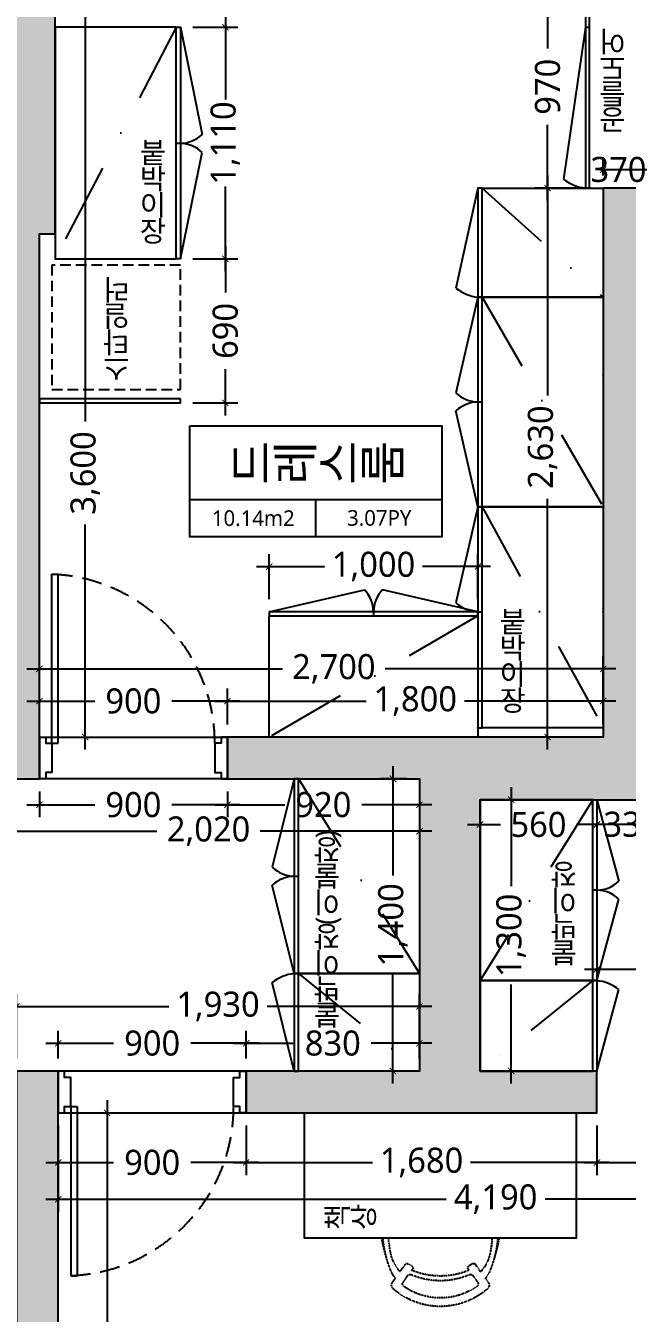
# Model space of a CAD drawing. Header units: millimetres. Extents: x -41292 to 298682, y -22072 to 33155.
# Drawn here: x 288893 to 291774, y 5729 to 11897 of the extents above; entities that cross this region are included whole.
import ezdxf
from ezdxf.enums import TextEntityAlignment as Align

# ---------------------------------------------------------------- set-up
doc = ezdxf.new("R2010")
doc.units = ezdxf.units.MM
for name, pattern in [('( Hidden )', [0.375, 0.25, -0.125]), ('CONT', [2, 1, 1]), ('DASHDOT', [25.4, 12.7, -6.35, 0, -6.35]), ('DASHED2', [0.375, 0.25, -0.125]), ('HID1', [0.375, 0.25, -0.125]), ('HIDDEN', [9.525, 6.35, -3.175])]:
    doc.linetypes.add(name, pattern=pattern)
for name, color, linetype in [('0-ELC TEXT', 7, 'Continuous'), ('03-TEXT', 3, 'Continuous'), ('06-FUR', 6, 'Continuous'), ('P-门', 4, 'Continuous'), ('S-DIM', 7, 'Continuous'), ('벽1', 2, 'Continuous'), ('인테리어_가구_사입', 5, 'HID1'), ('인테리어_가구_제작', 6, 'Continuous'), ('인테리어_기타', 8, 'Continuous'), ('인테리어_키친', 6, 'Continuous'), ('인테리어_해치_벽체', 8, 'Continuous'), ('창호', 4, 'Continuous'), ('평면_가구', 6, 'Continuous')]:
    doc.layers.add(name, color=color, linetype=linetype)
doc.layers.add('HACTH', color=8, linetype='Continuous', lineweight=0)
doc.styles.add('HY 울릉도 L', font='@Microsoft JhengHei UI Light.ttf')
doc.styles.add('넥슨고딕', font='@Microsoft JhengHei Light.ttf')
doc.styles.add('코레일둥고', font='@Microsoft JhengHei Light.ttf')
doc.dimstyles.new('50', dxfattribs={"dimscale": 50, "dimtxt": 2.5, "dimasz": 2.5, "dimexe": 1.25, "dimexo": 2, "dimtad": 0, "dimdec": 0, "dimtxsty": '넥슨고딕', "dimblk": 'DOTSMALL', "dimcen": 2.5, "dimclrd": 1, "dimclre": 1, "dimclrt": 2, "dimadec": 0, "dimazin": 0, "dimtfac": 1, "dimtdec": 0, "dimtix": 1, "dimtmove": 0, "dimatfit": 3, "dimldrblk": 'DOTSMALL', "dimfxl": 1.25, "dimarcsym": 0})
doc.dimstyles.new('60', dxfattribs={"dimscale": 60, "dimtxt": 2, "dimasz": 0.5, "dimexe": 1, "dimexo": 1, "dimgap": 1, "dimtad": 0, "dimdec": 0, "dimrnd": 0.05, "dimdsep": 46, "dimlunit": 6, "dimtxsty": 'HY 울릉도 L', "dimblk": 'ARCHTICK', "dimcen": 2.5, "dimdle": 1, "dimclrd": 1, "dimclre": 1, "dimclrt": 2, "dimadec": 0, "dimazin": 0, "dimtfac": 1, "dimtdec": 0, "dimtix": 1, "dimtmove": 2, "dimatfit": 3, "dimldrblk": 'ARCHTICK', "dimfxl": 1, "dimlwd": -1, "dimlwe": -1, "dimarcsym": 0})

# ---------------------------------------------------------------- blocks, each defined once
blk = doc.blocks.new('asesdxd')
at = {"layer": 'P-门', "linetype": 'HIDDEN', "ltscale": 15}
for centre, start, end in [((84596, 8459.4), 0, 87.87745), ((84686, 6719.4), 272.12255, 0)]:
    blk.add_arc(centre, 810, start, end, dxfattribs=at)
at = {"layer": '창호'}
for p, q in [((84626, 8459.4), (84626, 9269.4)), ((84626, 9269.4), (84656, 9269.4)), ((84656, 8459.4), (84656, 9268.8)), ((84566, 8289.4), (84566, 8489.4)), ((84566, 8489.4), (85466, 8489.4)), ((84566, 8489.4), (84566, 8289.4)), ((84626, 8459.4), (84656, 8459.4)), ((85466, 8489.4), (85466, 8289.4)), ((85466, 8289.4), (84566, 8289.4)), ((85556, 6889.4), (84656, 6889.4)), ((84656, 6889.4), (84656, 6689.4)), ((84656, 6689.4), (84656, 6889.4)), ((85556, 6689.4), (85556, 6889.4)), ((84656, 6689.4), (85556, 6689.4)), ((84716, 6719.4), (84716, 5909.4)), ((84716, 6719.4), (84746, 6719.4)), ((84746, 6719.4), (84746, 5910)), ((84716, 5909.4), (84746, 5909.4))]:
    blk.add_line(p, q, dxfattribs=at)
for points in [[(84566, 8489.4), (84596, 8489.4), (84596, 8459.4), (84626, 8459.4), (84626, 8319.4), (84596, 8319.4), (84596, 8289.4), (84566, 8289.4), (84566, 8489.4)], [(85466, 8489.4), (85436, 8489.4), (85436, 8459.4), (85406, 8459.4), (85406, 8319.4), (85436, 8319.4), (85436, 8289.4), (85466, 8289.4), (85466, 8489.4)], [(84656, 6689.4), (84686, 6689.4), (84686, 6719.4), (84716, 6719.4), (84716, 6859.4), (84686, 6859.4), (84686, 6889.4), (84656, 6889.4), (84656, 6689.4)], [(85556, 6689.4), (85526, 6689.4), (85526, 6719.4), (85496, 6719.4), (85496, 6859.4), (85526, 6859.4), (85526, 6889.4), (85556, 6889.4), (85556, 6689.4)]]:
    blk.add_lwpolyline(points, dxfattribs=at)
blk = doc.blocks.new('_ArchTick')
at = {"color": 0, "linetype": 'ByBlock', "const_width": 0.15}
blk.add_lwpolyline([(-0.5, -0.5), (0.5, 0.5)], dxfattribs=at)
blk = doc.blocks.new('*D517')
at = {"layer": 'Defpoints', "color": 0, "transparency": 16777216}
for p in [(291628.4, 8189.4), (291958.4, 8189.4), (291628.4, 8071.1)]:
    blk.add_point(p, dxfattribs=at)
at = {"layer": 'S-DIM', "color": 1, "transparency": 16777216}
for p, q in [((291628.4, 8129.4), (291628.4, 8011.1)), ((291958.4, 8129.4), (291958.4, 8011.1)), ((291628.4, 8071.1), (291598.4, 8071.1)), ((291958.4, 8071.1), (291628.4, 8071.1)), ((291958.4, 8071.1), (291988.4, 8071.1))]:
    blk.add_line(p, q, dxfattribs=at)
at = {"layer": 'S-DIM', "color": 1, "transparency": 16777216, "xscale": 30, "yscale": 30, "zscale": 30}
blk.add_blockref('_ArchTick', (291628.4, 8071.1), dxfattribs=at)
at = {"layer": 'S-DIM', "color": 1, "transparency": 16777216, "xscale": 30, "yscale": 30, "zscale": 30, "rotation": 180}
blk.add_blockref('_ArchTick', (291958.4, 8071.1), dxfattribs=at)
at = {"layer": 'S-DIM', "color": 2, "transparency": 16777216, "insert": (291793.4, 8071.1), "char_height": 120, "attachment_point": 5, "style": 'HY 울릉도 L'}
blk.add_mtext('330', dxfattribs=at)
blk = doc.blocks.new('*D519')
at = {"layer": 'Defpoints', "color": 0, "transparency": 16777216}
for p in [(291628.4, 7451.5), (293378.4, 7451.5), (291628.4, 7377.5)]:
    blk.add_point(p, dxfattribs=at)
at = {"layer": 'S-DIM', "color": 1, "transparency": 16777216}
for p, q in [((291568.4, 7377.5), (291866.8, 7377.5)), ((291628.4, 7391.5), (291628.4, 7317.5)), ((293438.4, 7377.5), (292333.9, 7377.5)), ((293378.4, 7391.5), (293378.4, 7317.5))]:
    blk.add_line(p, q, dxfattribs=at)
at = {"layer": 'S-DIM', "color": 1, "transparency": 16777216, "xscale": 30, "yscale": 30, "zscale": 30, "rotation": 180}
blk.add_blockref('_ArchTick', (291628.4, 7377.5), dxfattribs=at)
at = {"layer": 'S-DIM', "color": 1, "transparency": 16777216, "xscale": 30, "yscale": 30, "zscale": 30}
blk.add_blockref('_ArchTick', (293378.4, 7377.5), dxfattribs=at)
at = {"layer": 'S-DIM', "color": 2, "transparency": 16777216, "insert": (292100.3, 7377.5), "char_height": 120, "attachment_point": 5, "style": 'HY 울릉도 L'}
blk.add_mtext('1,750', dxfattribs=at)
blk = doc.blocks.new('*D521')
at = {"layer": 'Defpoints', "color": 0, "transparency": 16777216}
for p in [(289048.4, 6689.4), (289948.4, 6689.4), (289948.4, 6451.6)]:
    blk.add_point(p, dxfattribs=at)
at = {"layer": 'S-DIM', "color": 1, "transparency": 16777216}
for p, q in [((289048.4, 6629.4), (289048.4, 6391.6)), ((289948.4, 6629.4), (289948.4, 6391.6)), ((288988.4, 6451.6), (289313.9, 6451.6)), ((290008.4, 6451.6), (289682.9, 6451.6))]:
    blk.add_line(p, q, dxfattribs=at)
at = {"layer": 'S-DIM', "color": 1, "transparency": 16777216, "xscale": 30, "yscale": 30, "zscale": 30, "rotation": 180}
blk.add_blockref('_ArchTick', (289048.4, 6451.6), dxfattribs=at)
at = {"layer": 'S-DIM', "color": 1, "transparency": 16777216, "xscale": 30, "yscale": 30, "zscale": 30}
blk.add_blockref('_ArchTick', (289948.4, 6451.6), dxfattribs=at)
at = {"layer": 'S-DIM', "color": 2, "transparency": 16777216, "insert": (289498.4, 6451.6), "char_height": 120, "attachment_point": 5, "style": 'HY 울릉도 L'}
blk.add_mtext('900', dxfattribs=at)
blk = doc.blocks.new('*D482')
at = {"layer": 'Defpoints', "color": 0, "transparency": 16777216}
for p in [(289948.4, 6689.4), (291628.4, 6689.4), (291628.4, 6451.6)]:
    blk.add_point(p, dxfattribs=at)
at = {"layer": 'S-DIM', "color": 1, "transparency": 16777216}
for p, q in [((289948.4, 6629.4), (289948.4, 6391.6)), ((291628.4, 6629.4), (291628.4, 6391.6)), ((289888.4, 6451.6), (290553.4, 6451.6)), ((291688.4, 6451.6), (291023.4, 6451.6))]:
    blk.add_line(p, q, dxfattribs=at)
at = {"layer": 'S-DIM', "color": 1, "transparency": 16777216, "xscale": 30, "yscale": 30, "zscale": 30, "rotation": 180}
blk.add_blockref('_ArchTick', (289948.4, 6451.6), dxfattribs=at)
at = {"layer": 'S-DIM', "color": 1, "transparency": 16777216, "xscale": 30, "yscale": 30, "zscale": 30}
blk.add_blockref('_ArchTick', (291628.4, 6451.6), dxfattribs=at)
at = {"layer": 'S-DIM', "color": 2, "transparency": 16777216, "insert": (290788.4, 6451.6), "char_height": 120, "attachment_point": 5, "style": 'HY 울릉도 L'}
blk.add_mtext('1,680', dxfattribs=at)
blk = doc.blocks.new('*D522')
at = {"layer": 'Defpoints', "color": 0, "transparency": 16777216}
for p in [(293238.4, 7094.5), (291628.4, 6689.4), (293238.4, 6451.6)]:
    blk.add_point(p, dxfattribs=at)
at = {"layer": 'S-DIM', "color": 1, "transparency": 16777216}
for p, q in [((293238.4, 7034.5), (293238.4, 6391.6)), ((291628.4, 6629.4), (291628.4, 6391.6)), ((291568.4, 6451.6), (291955.8, 6451.6)), ((293298.4, 6451.6), (292398.8, 6451.6))]:
    blk.add_line(p, q, dxfattribs=at)
at = {"layer": 'S-DIM', "color": 1, "transparency": 16777216, "xscale": 30, "yscale": 30, "zscale": 30, "rotation": 180}
blk.add_blockref('_ArchTick', (291628.4, 6451.6), dxfattribs=at)
at = {"layer": 'S-DIM', "color": 1, "transparency": 16777216, "xscale": 30, "yscale": 30, "zscale": 30}
blk.add_blockref('_ArchTick', (293238.4, 6451.6), dxfattribs=at)
at = {"layer": 'S-DIM', "color": 2, "transparency": 16777216, "insert": (292177.3, 6451.6), "char_height": 120, "attachment_point": 5, "style": 'HY 울릉도 L'}
blk.add_mtext('1,610', dxfattribs=at)
blk = doc.blocks.new('*D523')
at = {"layer": 'Defpoints', "color": 0, "transparency": 16777216}
for p in [(289048.4, 6451.6), (293238.4, 6451.6), (293238.4, 6275.9)]:
    blk.add_point(p, dxfattribs=at)
at = {"layer": 'S-DIM', "color": 1, "transparency": 16777216}
for p, q in [((289048.4, 6391.6), (289048.4, 6215.9)), ((293238.4, 6391.6), (293238.4, 6215.9)), ((288988.4, 6275.9), (290905.6, 6275.9)), ((293298.4, 6275.9), (291381.2, 6275.9))]:
    blk.add_line(p, q, dxfattribs=at)
at = {"layer": 'S-DIM', "color": 1, "transparency": 16777216, "xscale": 30, "yscale": 30, "zscale": 30, "rotation": 180}
blk.add_blockref('_ArchTick', (289048.4, 6275.9), dxfattribs=at)
at = {"layer": 'S-DIM', "color": 1, "transparency": 16777216, "xscale": 30, "yscale": 30, "zscale": 30}
blk.add_blockref('_ArchTick', (293238.4, 6275.9), dxfattribs=at)
at = {"layer": 'S-DIM', "color": 2, "transparency": 16777216, "insert": (291143.4, 6275.9), "char_height": 120, "attachment_point": 5, "style": 'HY 울릉도 L'}
blk.add_mtext('4,190', dxfattribs=at)
blk = doc.blocks.new('ahewusgdfe')
at = {"layer": '인테리어_해치_벽체'}
h = blk.add_hatch(color=256, dxfattribs=at)
h.dxf.hatch_style = 1
h.paths.add_polyline_path([(308658.4, 13709.4), (308658.4, 13509.4), (308758.4, 13509.4), (308758.4, 8289.4), (308958.4, 8289.4), (308958.4, 10899.4), (309033.4, 10899.4), (309033.4, 12289.4), (308958.4, 12289.4), (308958.4, 13709.4)])
h.paths.add_polyline_path([(306848.4, 12189.4), (307858.4, 12189.4), (307858.4, 11979.4), (306848.4, 11979.4)])
h.paths.add_polyline_path([(311628.4, 6889.4), (311068.4, 6889.4), (311068.4, 8189.4), (311958.4, 8189.4), (311958.4, 8289.4), (311858.4, 8289.4), (311858.4, 10769.4), (313378.4, 10769.4), (313378.4, 8289.4), (312758.4, 8289.4), (312758.4, 8189.4), (313378.4, 8189.4), (313378.4, 6789.4), (313238.4, 6789.4), (313238.4, 3139.4), (312358.4, 3139.4), (312358.4, 2939.4), (313238.4, 2939.4), (313238.4, 1839.4), (312358.4, 1839.4), (312358.4, 1639.4), (313538.4, 1639.4), (313538.4, 11019.4), (312438.4, 11019.4), (312438.4, 12289.4), (311573.4, 12289.4), (311573.4, 12089.4), (312238.4, 12089.4), (312238.4, 11334.4), (312028.4, 11334.4), (312028.4, 11119.4), (311658.4, 11119.4), (311658.4, 8489.4), (309858.4, 8489.4), (309858.4, 8289.4), (310778.4, 8289.4), (310778.4, 6889.4), (309948.4, 6889.4), (309948.4, 6689.4), (311628.4, 6689.4)])
h.paths.add_polyline_path([(308848.4, 2939.4), (309358.4, 2939.4), (309358.4, 3139.4), (309048.4, 3139.4), (309048.4, 6889.4), (308848.4, 6889.4)])
h.paths.add_polyline_path([(308848.4, 1839.4), (308958.4, 1839.4), (308958.4, 1349.4), (308848.4, 1349.4)])
h.paths.add_polyline_path([(303848.4, 6809.4), (304048.4, 6809.4), (304048.4, 1349.4), (303848.4, 1349.4)])
h.paths.add_polyline_path([(302948.4, 6809.4), (302948.4, 6609.4), (300258.4, 6609.4), (300258.4, 1719.4), (300958.4, 1719.4), (300958.4, 1519.4), (300058.4, 1519.4), (300058.4, 6809.4)])
h.paths.add_polyline_path([(304008.4, 11839.4), (305108.4, 11839.4), (305108.4, 11079.4), (304008.4, 11079.4)], flags=16)
h.paths.add_polyline_path([(303258.4, 13209.4), (303888.4, 13209.4), (303888.4, 13709.4), (305198.4, 13709.4), (305198.4, 13509.4), (304008.4, 13509.4), (304008.4, 12049.4), (305158.4, 12049.4), (305158.4, 12189.4), (305848.4, 12189.4), (305848.4, 11979.4), (305308.4, 11979.4), (305308.4, 8339.4), (304358.4, 8339.4), (304358.4, 8539.4), (305108.4, 8539.4), (305108.4, 10879.4), (303558.4, 10879.4), (303558.4, 8339.4), (303358.4, 8339.4), (303358.4, 11019.4), (303908.4, 11019.4), (303908.4, 11839.4), (303358.4, 11839.4), (303358.4, 12049.4), (303688.4, 12049.4), (303688.4, 12269.4), (303908.4, 12269.4), (303908.4, 13009.4), (303258.4, 13009.4)])
h.paths.add_polyline_path([(300058.4, 13209.4), (300258.4, 13209.4), (300258.4, 8539.4), (302458.4, 8539.4), (302458.4, 8339.4), (300258.4, 8339.4), (300258.4, 7949.4), (300058.4, 7949.4)])
at = {"layer": '벽1'}
for points in [[(308658.4, 13709.4), (308658.4, 13509.4), (308758.4, 13509.4), (308758.4, 8289.4), (308958.4, 8289.4), (308958.4, 10899.4), (309033.4, 10899.4), (309033.4, 12289.4), (308958.4, 12289.4), (308958.4, 13709.4), (308658.4, 13709.4)], [(311628.4, 6889.4), (311068.4, 6889.4), (311068.4, 8189.4), (311958.4, 8189.4), (311958.4, 8289.4), (311858.4, 8289.4), (311858.4, 10769.4), (313378.4, 10769.4), (313378.4, 8289.4), (312758.4, 8289.4), (312758.4, 8189.4), (313378.4, 8189.4), (313378.4, 6789.4), (313238.4, 6789.4), (313238.4, 6789.4), (313238.4, 6789.4), (313238.4, 3139.4)], [(313538.4, 1639.4), (313538.4, 11019.4), (312438.4, 11019.4), (312438.4, 12289.4), (311573.4, 12289.4), (311573.4, 12089.4), (312238.4, 12089.4), (312238.4, 11334.4), (312028.4, 11334.4), (312028.4, 11119.4), (311658.4, 11119.4), (311658.4, 8489.4), (309858.4, 8489.4), (309858.4, 8289.4), (310778.4, 8289.4), (310778.4, 6889.4), (309948.4, 6889.4), (309948.4, 6689.4), (311628.4, 6689.4), (311628.4, 6889.4)]]:
    blk.add_lwpolyline(points, dxfattribs=at)
blk.add_lwpolyline([(308848.4, 2939.4), (309358.4, 2939.4), (309358.4, 3139.4), (309048.4, 3139.4), (309048.4, 6889.4), (308848.4, 6889.4)], close=True, dxfattribs=at)
blk = doc.blocks.new('*D537')
at = {"layer": 'Defpoints', "color": 0, "transparency": 16777216}
for p in [(291262.5, 8189.4), (291217.4, 6889.4), (291262.5, 6889.4)]:
    blk.add_point(p, dxfattribs=at)
at = {"layer": 'S-DIM', "color": 1, "transparency": 16777216}
for p, q in [((291217.4, 8249.4), (291217.4, 7774.4)), ((291202.5, 8189.4), (291157.4, 8189.4)), ((291217.4, 6829.4), (291217.4, 7304.4)), ((291202.5, 6889.4), (291157.4, 6889.4))]:
    blk.add_line(p, q, dxfattribs=at)
at = {"layer": 'S-DIM', "color": 1, "transparency": 16777216, "xscale": 30, "yscale": 30, "zscale": 30}
for p, rotation in [((291217.4, 8189.4), 90), ((291217.4, 6889.4), 270)]:
    blk.add_blockref('_ArchTick', p, dxfattribs=dict(at, rotation=rotation))
at = {"layer": 'S-DIM', "color": 2, "transparency": 16777216, "insert": (291217.4, 7539.4), "char_height": 120, "attachment_point": 5, "rotation": 90, "style": 'HY 울릉도 L'}
blk.add_mtext('1,300', dxfattribs=at)
blk = doc.blocks.new('_DotSmall')
at = {"color": 0, "linetype": 'ByBlock', "const_width": 0.5}
blk.add_lwpolyline([(-0.0625, 0, 1), (0.0625, 0, 1)], format="xyb", close=True, dxfattribs=at)
blk = doc.blocks.new('*D578')
at = {"layer": 'Defpoints', "color": 0, "transparency": 16777216}
for p in [(289033.4, 12089.4), (289033.4, 8489.4), (289178, 8489.4), (275457.6, -11030.8), (275633.2, -11030.8), (275457.6, -11465.3)]:
    blk.add_point(p, dxfattribs=at)
at = {"layer": 'S-DIM', "color": 1, "transparency": 16777216}
for p, q in [((289178, 12149.4), (289178, 10001.5)), ((289093.4, 12089.4), (289238, 12089.4)), ((289178, 8429.4), (289178, 9507.2)), ((289093.4, 8489.4), (289238, 8489.4))]:
    blk.add_line(p, q, dxfattribs=at)
at = {"layer": 'S-DIM', "color": 1, "lineweight": -2, "transparency": 16777216}
for p, q in [((275557.6, -11030.8), (275695.7, -11030.8)), ((275633.2, -11030.8), (275633.2, -11085.8)), ((275557.6, -11465.3), (275695.7, -11465.3)), ((275633.2, -11465.3), (275633.2, -11410.2))]:
    blk.add_line(p, q, dxfattribs=at)
at = {"layer": 'S-DIM', "color": 1, "transparency": 16777216, "xscale": 30, "yscale": 30, "zscale": 30}
for p, rotation in [((289178, 12089.4), 90), ((289178, 8489.4), 270)]:
    blk.add_blockref('_ArchTick', p, dxfattribs=dict(at, rotation=rotation))
at = {"layer": 'S-DIM', "color": 1, "lineweight": -2, "transparency": 16777216, "xscale": 125, "yscale": 125, "zscale": 125}
for p, rotation in [((275633.2, -11030.8), 90), ((275633.2, -11465.3), 270)]:
    blk.add_blockref('_DotSmall', p, dxfattribs=dict(at, rotation=rotation))
at = {"layer": 'S-DIM', "color": 2, "transparency": 16777216, "attachment_point": 5, "rotation": 90}
for s, insert, char_height, style in [('3,600', (289178, 9754.4), 120, 'HY 울릉도 L'), ('435', (275633.2, -11248), 125, '넥슨고딕')]:
    blk.add_mtext(s, dxfattribs=dict(at, insert=insert, char_height=char_height, style=style))
blk = doc.blocks.new('책상의자')
at = {"layer": '인테리어_가구_사입', "color": 8, "linetype": '( Hidden )', "ltscale": 5}
for p, q in [((113786.8, 53823.7), (113807.4, 53809.3)), ((113838.2, 53786.6), (113874.9, 53760.9)), ((113788.9, 53772.6), (113820.9, 53749.4)), ((113846.1, 53731.5), (113852.8, 53726.8)), ((113877.5, 53748.9), (113865.7, 53729.5)), ((113788.4, 53415.1), (113820.7, 53437.8)), ((113839.2, 53400.4), (113874.3, 53426.6)), ((113845.5, 53456.1), (113852.2, 53460.8)), ((113876.9, 53438.7), (113865.1, 53458.1)), ((113786.3, 53363.9), (113807.5, 53378.7))]:
    blk.add_line(p, q, dxfattribs=at)
for centre, radius, start, end in [((114046, 53333.6), 537.1, 94.95112, 113.25942), ((114223.6, 52767.3), 1130.5, 101.42645, 106.46528), ((114031, 53338.1), 504.3, 93.55608, 100.31972), ((114017.1, 53593.5), 344.7, 138.99792, 220.93662), ((113774.1, 53804.9), 22.6, 55.92547, 139.26324), ((113889.8, 53714), 126, 116.2601, 130.74226), ((113965.2, 53647.6), 188.2, 97.4888, 132.39103), ((114017.1, 53593.5), 304.1, 145.15722, 214.75902), ((113780.5, 53760.4), 14.6, 55.47965, 152.36085), ((114150.9, 53593.5), 355.5, 156.66015, 203.3178), ((114173.5, 53593.5), 355.5, 157.15345, 202.73708), ((113813.6, 53739.7), 12, 333.66039, 52.92106), ((113858, 53734.2), 9.04, 235.01257, 328.70596), ((113869.7, 53753.5), 9.04, 328.70546, 55.01342), ((113780, 53427.3), 14.6, 207.66573, 304.54663), ((113813.5, 53447.4), 12, 307.10505, 26.36583), ((113857.4, 53453.4), 9.04, 31.32015, 125.01273), ((113869.2, 53434), 9.04, 305.01273, 31.32056), ((113773.6, 53382.6), 22.6, 220.76316, 304.10051), ((113890, 53474), 126, 229.13147, 243.76606), ((114045.9, 53854), 537.1, 246.76669, 265.06158), ((113965.2, 53540.1), 188.2, 227.93247, 262.53731), ((114030.8, 53849.6), 504.3, 259.70639, 266.45719), ((114223.3, 54420.5), 1130.5, 253.56083, 258.59303)]:
    blk.add_arc(centre, radius, start, end, dxfattribs=at)
blk = doc.blocks.new('*D579')
at = {"layer": 'Defpoints', "color": 0, "transparency": 16777216}
for p in [(289633.4, 11889.4), (289848.8, 11889.4), (289633.4, 10779.9)]:
    blk.add_point(p, dxfattribs=at)
at = {"layer": 'S-DIM', "color": 1, "transparency": 16777216}
for p, q in [((289848.8, 11949.4), (289848.8, 11542.6)), ((289693.4, 11889.4), (289908.8, 11889.4)), ((289848.8, 10719.9), (289848.8, 11126.7)), ((289693.4, 10779.9), (289908.8, 10779.9))]:
    blk.add_line(p, q, dxfattribs=at)
at = {"layer": 'S-DIM', "color": 1, "transparency": 16777216, "xscale": 30, "yscale": 30, "zscale": 30}
for p, rotation in [((289848.8, 11889.4), 90), ((289848.8, 10779.9), 270)]:
    blk.add_blockref('_ArchTick', p, dxfattribs=dict(at, rotation=rotation))
at = {"layer": 'S-DIM', "color": 2, "transparency": 16777216, "insert": (289848.8, 11334.6), "char_height": 120, "attachment_point": 5, "rotation": 90, "style": 'HY 울릉도 L'}
blk.add_mtext('1,110', dxfattribs=at)
blk = doc.blocks.new('*D582')
at = {"layer": 'Defpoints', "color": 0, "transparency": 16777216}
for p in [(291058.4, 9306.1), (290058.4, 9089.4), (291058.4, 9089.4)]:
    blk.add_point(p, dxfattribs=at)
at = {"layer": 'S-DIM', "color": 1, "transparency": 16777216}
for p, q in [((290058.4, 9149.4), (290058.4, 9366.1)), ((291058.4, 9149.4), (291058.4, 9366.1)), ((289998.4, 9306.1), (290323.4, 9306.1)), ((291118.4, 9306.1), (290793.4, 9306.1))]:
    blk.add_line(p, q, dxfattribs=at)
at = {"layer": 'S-DIM', "color": 1, "transparency": 16777216, "xscale": 30, "yscale": 30, "zscale": 30, "rotation": 180}
blk.add_blockref('_ArchTick', (290058.4, 9306.1), dxfattribs=at)
at = {"layer": 'S-DIM', "color": 1, "transparency": 16777216, "xscale": 30, "yscale": 30, "zscale": 30}
blk.add_blockref('_ArchTick', (291058.4, 9306.1), dxfattribs=at)
at = {"layer": 'S-DIM', "color": 2, "transparency": 16777216, "insert": (290558.4, 9306.1), "char_height": 120, "attachment_point": 5, "style": 'HY 울릉도 L'}
blk.add_mtext('1,000', dxfattribs=at)
blk = doc.blocks.new('*D583')
at = {"layer": 'Defpoints', "color": 0, "transparency": 16777216}
for p in [(289858.4, 8661.9), (288958.4, 8489.4), (289858.4, 8489.4)]:
    blk.add_point(p, dxfattribs=at)
at = {"layer": 'S-DIM', "color": 1, "transparency": 16777216}
for p, q in [((288958.4, 8549.4), (288958.4, 8721.9)), ((289858.4, 8549.4), (289858.4, 8721.9)), ((288898.4, 8661.9), (289223.9, 8661.9)), ((289918.4, 8661.9), (289592.9, 8661.9))]:
    blk.add_line(p, q, dxfattribs=at)
at = {"layer": 'S-DIM', "color": 1, "transparency": 16777216, "xscale": 30, "yscale": 30, "zscale": 30, "rotation": 180}
blk.add_blockref('_ArchTick', (288958.4, 8661.9), dxfattribs=at)
at = {"layer": 'S-DIM', "color": 1, "transparency": 16777216, "xscale": 30, "yscale": 30, "zscale": 30}
blk.add_blockref('_ArchTick', (289858.4, 8661.9), dxfattribs=at)
at = {"layer": 'S-DIM', "color": 2, "transparency": 16777216, "insert": (289408.4, 8661.9), "char_height": 120, "attachment_point": 5, "style": 'HY 울릉도 L'}
blk.add_mtext('900', dxfattribs=at)
blk = doc.blocks.new('*D584')
at = {"layer": 'Defpoints', "color": 0, "transparency": 16777216}
for p in [(291658.4, 8661.9), (289858.4, 8489.4), (291658.4, 8489.4)]:
    blk.add_point(p, dxfattribs=at)
at = {"layer": 'S-DIM', "color": 1, "transparency": 16777216}
for p, q in [((289858.4, 8549.4), (289858.4, 8721.9)), ((291658.4, 8549.4), (291658.4, 8721.9)), ((289798.4, 8661.9), (290523.4, 8661.9)), ((291718.4, 8661.9), (290993.4, 8661.9))]:
    blk.add_line(p, q, dxfattribs=at)
at = {"layer": 'S-DIM', "color": 1, "transparency": 16777216, "xscale": 30, "yscale": 30, "zscale": 30, "rotation": 180}
blk.add_blockref('_ArchTick', (289858.4, 8661.9), dxfattribs=at)
at = {"layer": 'S-DIM', "color": 1, "transparency": 16777216, "xscale": 30, "yscale": 30, "zscale": 30}
blk.add_blockref('_ArchTick', (291658.4, 8661.9), dxfattribs=at)
at = {"layer": 'S-DIM', "color": 2, "transparency": 16777216, "insert": (290758.4, 8661.9), "char_height": 120, "attachment_point": 5, "style": 'HY 울릉도 L'}
blk.add_mtext('1,800', dxfattribs=at)
blk = doc.blocks.new('*D585')
at = {"layer": 'Defpoints', "color": 0, "transparency": 16777216}
for p in [(288958.4, 8815.9), (288958.4, 8489.4), (291658.4, 8489.4)]:
    blk.add_point(p, dxfattribs=at)
at = {"layer": 'S-DIM', "color": 1, "transparency": 16777216}
for p, q in [((288958.4, 8549.4), (288958.4, 8875.9)), ((291658.4, 8549.4), (291658.4, 8875.9)), ((288898.4, 8815.9), (290121.8, 8815.9)), ((291718.4, 8815.9), (290614.8, 8815.9))]:
    blk.add_line(p, q, dxfattribs=at)
at = {"layer": 'S-DIM', "color": 1, "transparency": 16777216, "xscale": 30, "yscale": 30, "zscale": 30, "rotation": 180}
blk.add_blockref('_ArchTick', (288958.4, 8815.9), dxfattribs=at)
at = {"layer": 'S-DIM', "color": 1, "transparency": 16777216, "xscale": 30, "yscale": 30, "zscale": 30}
blk.add_blockref('_ArchTick', (291658.4, 8815.9), dxfattribs=at)
at = {"layer": 'S-DIM', "color": 2, "transparency": 16777216, "insert": (290368.3, 8815.9), "char_height": 120, "attachment_point": 5, "style": 'HY 울릉도 L'}
blk.add_mtext('2,700', dxfattribs=at)
blk = doc.blocks.new('*D600')
at = {"layer": 'Defpoints', "color": 0, "transparency": 16777216}
for p in [(292028.4, 11207.5), (291658.4, 11119.4), (291658.4, 11119.4), (292028.4, 11119.4), (291392.2, 8489.4), (291658.4, 8489.4)]:
    blk.add_point(p, dxfattribs=at)
at = {"layer": 'S-DIM', "color": 1, "transparency": 16777216}
for p, q in [((291658.4, 11179.4), (291658.4, 11267.5)), ((292028.4, 11179.4), (292028.4, 11267.5)), ((291392.2, 11179.4), (291392.2, 10126.1)), ((291658.4, 11207.5), (291628.4, 11207.5)), ((291658.4, 11207.5), (292028.4, 11207.5)), ((292028.4, 11207.5), (292058.4, 11207.5)), ((291598.4, 11119.4), (291332.2, 11119.4)), ((291392.2, 8429.4), (291392.2, 9630.2)), ((291598.4, 8489.4), (291332.2, 8489.4))]:
    blk.add_line(p, q, dxfattribs=at)
at = {"layer": 'S-DIM', "color": 1, "transparency": 16777216, "xscale": 30, "yscale": 30, "zscale": 30}
blk.add_blockref('_ArchTick', (291658.4, 11207.5), dxfattribs=at)
for p, rotation in [((292028.4, 11207.5), 180), ((291392.2, 11119.4), 90), ((291392.2, 8489.4), 270)]:
    blk.add_blockref('_ArchTick', p, dxfattribs=dict(at, rotation=rotation))
at = {"layer": 'S-DIM', "color": 2, "transparency": 16777216, "insert": (291731.5, 11207.5), "char_height": 120, "attachment_point": 5, "style": 'HY 울릉도 L'}
blk.add_mtext('370', dxfattribs=at)
at = {"layer": 'S-DIM', "color": 2, "transparency": 16777216, "insert": (291368.4, 9878.1), "char_height": 120, "attachment_point": 5, "rotation": 90, "style": 'HY 울릉도 L'}
blk.add_mtext('2,630', dxfattribs=at)
blk = doc.blocks.new('*D610')
at = {"layer": 'Defpoints', "color": 0, "transparency": 16777216}
for p in [(290778.4, 7022.9), (289948.4, 6889.4), (290778.4, 6889.4)]:
    blk.add_point(p, dxfattribs=at)
at = {"layer": 'S-DIM', "color": 1, "transparency": 16777216}
for p, q in [((289948.4, 6949.4), (289948.4, 7082.9)), ((290778.4, 6949.4), (290778.4, 7082.9)), ((289888.4, 7022.9), (290179, 7022.9)), ((290838.4, 7022.9), (290547.8, 7022.9))]:
    blk.add_line(p, q, dxfattribs=at)
at = {"layer": 'S-DIM', "color": 1, "transparency": 16777216, "xscale": 30, "yscale": 30, "zscale": 30, "rotation": 180}
blk.add_blockref('_ArchTick', (289948.4, 7022.9), dxfattribs=at)
at = {"layer": 'S-DIM', "color": 1, "transparency": 16777216, "xscale": 30, "yscale": 30, "zscale": 30}
blk.add_blockref('_ArchTick', (290778.4, 7022.9), dxfattribs=at)
at = {"layer": 'S-DIM', "color": 2, "transparency": 16777216, "insert": (290363.4, 7022.9), "char_height": 120, "attachment_point": 5, "style": 'HY 울릉도 L'}
blk.add_mtext('830', dxfattribs=at)
blk = doc.blocks.new('*D611')
at = {"layer": 'Defpoints', "color": 0, "transparency": 16777216}
for p in [(290778.4, 8289.4), (290651.5, 6889.4), (290778.4, 6889.4)]:
    blk.add_point(p, dxfattribs=at)
at = {"layer": 'S-DIM', "color": 1, "transparency": 16777216}
for p, q in [((290651.5, 8349.4), (290651.5, 7825.8)), ((290718.4, 8289.4), (290591.5, 8289.4)), ((290651.5, 6829.4), (290651.5, 7353)), ((290718.4, 6889.4), (290591.5, 6889.4))]:
    blk.add_line(p, q, dxfattribs=at)
at = {"layer": 'S-DIM', "color": 1, "transparency": 16777216, "xscale": 30, "yscale": 30, "zscale": 30}
for p, rotation in [((290651.5, 8289.4), 90), ((290651.5, 6889.4), 270)]:
    blk.add_blockref('_ArchTick', p, dxfattribs=dict(at, rotation=rotation))
at = {"layer": 'S-DIM', "color": 2, "transparency": 16777216, "insert": (290651.5, 7589.4), "char_height": 120, "attachment_point": 5, "rotation": 90, "style": 'HY 울릉도 L'}
blk.add_mtext('1,400', dxfattribs=at)
blk = doc.blocks.new('*D612')
at = {"layer": 'Defpoints', "color": 0, "transparency": 16777216}
for p in [(289858.4, 8289.4), (290778.4, 8289.4), (289858.4, 8165.1)]:
    blk.add_point(p, dxfattribs=at)
at = {"layer": 'S-DIM', "color": 1, "transparency": 16777216}
for p, q in [((289858.4, 8229.4), (289858.4, 8105.1)), ((290778.4, 8229.4), (290778.4, 8105.1)), ((289798.4, 8165.1), (290133.9, 8165.1)), ((290838.4, 8165.1), (290502.9, 8165.1))]:
    blk.add_line(p, q, dxfattribs=at)
at = {"layer": 'S-DIM', "color": 1, "transparency": 16777216, "xscale": 30, "yscale": 30, "zscale": 30, "rotation": 180}
blk.add_blockref('_ArchTick', (289858.4, 8165.1), dxfattribs=at)
at = {"layer": 'S-DIM', "color": 1, "transparency": 16777216, "xscale": 30, "yscale": 30, "zscale": 30}
blk.add_blockref('_ArchTick', (290778.4, 8165.1), dxfattribs=at)
at = {"layer": 'S-DIM', "color": 2, "transparency": 16777216, "insert": (290318.4, 8165.1), "char_height": 120, "attachment_point": 5, "style": 'HY 울릉도 L'}
blk.add_mtext('920', dxfattribs=at)
blk = doc.blocks.new('*D613')
at = {"layer": 'Defpoints', "color": 0, "transparency": 16777216}
for p in [(288958.4, 8289.4), (289858.4, 8289.4), (288958.4, 8165.1)]:
    blk.add_point(p, dxfattribs=at)
at = {"layer": 'S-DIM', "color": 1, "transparency": 16777216}
for p, q in [((288958.4, 8229.4), (288958.4, 8105.1)), ((289858.4, 8229.4), (289858.4, 8105.1)), ((288898.4, 8165.1), (289223.9, 8165.1)), ((289918.4, 8165.1), (289592.9, 8165.1))]:
    blk.add_line(p, q, dxfattribs=at)
at = {"layer": 'S-DIM', "color": 1, "transparency": 16777216, "xscale": 30, "yscale": 30, "zscale": 30, "rotation": 180}
blk.add_blockref('_ArchTick', (288958.4, 8165.1), dxfattribs=at)
at = {"layer": 'S-DIM', "color": 1, "transparency": 16777216, "xscale": 30, "yscale": 30, "zscale": 30}
blk.add_blockref('_ArchTick', (289858.4, 8165.1), dxfattribs=at)
at = {"layer": 'S-DIM', "color": 2, "transparency": 16777216, "insert": (289408.4, 8165.1), "char_height": 120, "attachment_point": 5, "style": 'HY 울릉도 L'}
blk.add_mtext('900', dxfattribs=at)
blk = doc.blocks.new('*D614')
at = {"layer": 'Defpoints', "color": 0, "transparency": 16777216}
for p in [(289948.4, 7022.9), (289048.4, 6889.4), (289948.4, 6889.4)]:
    blk.add_point(p, dxfattribs=at)
at = {"layer": 'S-DIM', "color": 1, "transparency": 16777216}
for p, q in [((289048.4, 6949.4), (289048.4, 7082.9)), ((289948.4, 6949.4), (289948.4, 7082.9)), ((288988.4, 7022.9), (289313.9, 7022.9)), ((290008.4, 7022.9), (289682.9, 7022.9))]:
    blk.add_line(p, q, dxfattribs=at)
at = {"layer": 'S-DIM', "color": 1, "transparency": 16777216, "xscale": 30, "yscale": 30, "zscale": 30, "rotation": 180}
blk.add_blockref('_ArchTick', (289048.4, 7022.9), dxfattribs=at)
at = {"layer": 'S-DIM', "color": 1, "transparency": 16777216, "xscale": 30, "yscale": 30, "zscale": 30}
blk.add_blockref('_ArchTick', (289948.4, 7022.9), dxfattribs=at)
at = {"layer": 'S-DIM', "color": 2, "transparency": 16777216, "insert": (289498.4, 7022.9), "char_height": 120, "attachment_point": 5, "style": 'HY 울릉도 L'}
blk.add_mtext('900', dxfattribs=at)
blk = doc.blocks.new('*D621')
at = {"layer": 'Defpoints', "color": 0, "transparency": 16777216}
for p in [(288758.4, 8289.4), (290778.4, 8289.4), (290778.4, 8038.3)]:
    blk.add_point(p, dxfattribs=at)
at = {"layer": 'S-DIM', "color": 1, "transparency": 16777216}
for p, q in [((288758.4, 8229.4), (288758.4, 7978.3)), ((290778.4, 8229.4), (290778.4, 7978.3)), ((288698.4, 8038.3), (289520.4, 8038.3)), ((290838.4, 8038.3), (290016.3, 8038.3))]:
    blk.add_line(p, q, dxfattribs=at)
at = {"layer": 'S-DIM', "color": 1, "transparency": 16777216, "xscale": 30, "yscale": 30, "zscale": 30, "rotation": 180}
blk.add_blockref('_ArchTick', (288758.4, 8038.3), dxfattribs=at)
at = {"layer": 'S-DIM', "color": 1, "transparency": 16777216, "xscale": 30, "yscale": 30, "zscale": 30}
blk.add_blockref('_ArchTick', (290778.4, 8038.3), dxfattribs=at)
at = {"layer": 'S-DIM', "color": 2, "transparency": 16777216, "insert": (289768.4, 8038.3), "char_height": 120, "attachment_point": 5, "style": 'HY 울릉도 L'}
blk.add_mtext('2,020', dxfattribs=at)
blk = doc.blocks.new('*D622')
at = {"layer": 'Defpoints', "color": 0, "transparency": 16777216}
for p in [(290778.4, 7199.2), (288848.4, 6889.4), (290778.4, 6889.4)]:
    blk.add_point(p, dxfattribs=at)
at = {"layer": 'S-DIM', "color": 1, "transparency": 16777216}
for p, q in [((288848.4, 6949.4), (288848.4, 7259.2)), ((290778.4, 6949.4), (290778.4, 7259.2)), ((288788.4, 7199.2), (289578.4, 7199.2)), ((290838.4, 7199.2), (290048.4, 7199.2))]:
    blk.add_line(p, q, dxfattribs=at)
at = {"layer": 'S-DIM', "color": 1, "transparency": 16777216, "xscale": 30, "yscale": 30, "zscale": 30, "rotation": 180}
blk.add_blockref('_ArchTick', (288848.4, 7199.2), dxfattribs=at)
at = {"layer": 'S-DIM', "color": 1, "transparency": 16777216, "xscale": 30, "yscale": 30, "zscale": 30}
blk.add_blockref('_ArchTick', (290778.4, 7199.2), dxfattribs=at)
at = {"layer": 'S-DIM', "color": 2, "transparency": 16777216, "insert": (289813.4, 7199.2), "char_height": 120, "attachment_point": 5, "style": 'HY 울릉도 L'}
blk.add_mtext('1,930', dxfattribs=at)
blk = doc.blocks.new('*D627')
at = {"layer": 'Defpoints', "color": 0, "transparency": 16777216}
for p in [(289048.4, 6689.4), (289282.7, 6689.4), (289048.4, 3139.4)]:
    blk.add_point(p, dxfattribs=at)
at = {"layer": 'S-DIM', "color": 1, "transparency": 16777216}
for p, q in [((289282.7, 6749.4), (289282.7, 5161.6)), ((289108.4, 6689.4), (289342.7, 6689.4)), ((289282.7, 3079.4), (289282.7, 4667.2)), ((289108.4, 3139.4), (289342.7, 3139.4))]:
    blk.add_line(p, q, dxfattribs=at)
at = {"layer": 'S-DIM', "color": 1, "transparency": 16777216, "xscale": 30, "yscale": 30, "zscale": 30}
for p, rotation in [((289282.7, 6689.4), 90), ((289282.7, 3139.4), 270)]:
    blk.add_blockref('_ArchTick', p, dxfattribs=dict(at, rotation=rotation))
at = {"layer": 'S-DIM', "color": 2, "transparency": 16777216, "insert": (289282.7, 4914.4), "char_height": 120, "attachment_point": 5, "rotation": 90, "style": 'HY 울릉도 L'}
blk.add_mtext('3,550', dxfattribs=at)
blk = doc.blocks.new('*D630')
at = {"layer": 'Defpoints', "color": 0, "transparency": 16777216}
for p in [(291068.4, 8071.1), (291068.4, 8070.2), (291628.4, 8071.1)]:
    blk.add_point(p, dxfattribs=at)
at = {"layer": 'S-DIM', "color": 1, "transparency": 16777216}
for p, q in [((291008.4, 8070.2), (291166.3, 8070.2)), ((291688.4, 8070.2), (291530.5, 8070.2)), ((291068.4, 8011.1), (291068.4, 8010.2)), ((291628.4, 8011.1), (291628.4, 8010.2))]:
    blk.add_line(p, q, dxfattribs=at)
at = {"layer": 'S-DIM', "color": 1, "transparency": 16777216, "xscale": 30, "yscale": 30, "zscale": 30, "rotation": 180}
blk.add_blockref('_ArchTick', (291068.4, 8070.2), dxfattribs=at)
at = {"layer": 'S-DIM', "color": 1, "transparency": 16777216, "xscale": 30, "yscale": 30, "zscale": 30}
blk.add_blockref('_ArchTick', (291628.4, 8070.2), dxfattribs=at)
at = {"layer": 'S-DIM', "color": 2, "transparency": 16777216, "insert": (291348.4, 8070.2), "char_height": 120, "attachment_point": 5, "style": 'HY 울릉도 L'}
blk.add_mtext('560', dxfattribs=at)
blk = doc.blocks.new('*D631')
at = {"layer": 'Defpoints', "color": 0, "transparency": 16777216}
for p in [(291392.2, 12089.4), (291510.5, 12089.4), (291510.5, 11119.4)]:
    blk.add_point(p, dxfattribs=at)
at = {"layer": 'S-DIM', "color": 1, "transparency": 16777216}
for p, q in [((291392.2, 12149.4), (291392.2, 11787.5)), ((291450.5, 12089.4), (291332.2, 12089.4)), ((291392.2, 11059.4), (291392.2, 11421.3)), ((291450.5, 11119.4), (291332.2, 11119.4))]:
    blk.add_line(p, q, dxfattribs=at)
at = {"layer": 'S-DIM', "color": 1, "transparency": 16777216, "xscale": 30, "yscale": 30, "zscale": 30}
for p, rotation in [((291392.2, 12089.4), 90), ((291392.2, 11119.4), 270)]:
    blk.add_blockref('_ArchTick', p, dxfattribs=dict(at, rotation=rotation))
at = {"layer": 'S-DIM', "color": 2, "transparency": 16777216, "insert": (291392.2, 11604.4), "char_height": 120, "attachment_point": 5, "rotation": 90, "style": 'HY 울릉도 L'}
blk.add_mtext('970', dxfattribs=at)
blk = doc.blocks.new('*D601')
at = {"layer": 'Defpoints', "color": 0, "transparency": 16777216}
for p in [(289633.4, 10779.9), (289633.4, 10089.9), (289848.8, 10089.9)]:
    blk.add_point(p, dxfattribs=at)
at = {"layer": 'S-DIM', "color": 1, "transparency": 16777216}
for p, q in [((289848.8, 10839.9), (289848.8, 10618.6)), ((289693.4, 10779.9), (289908.8, 10779.9)), ((289848.8, 10029.9), (289848.8, 10251.2)), ((289693.4, 10089.9), (289908.8, 10089.9))]:
    blk.add_line(p, q, dxfattribs=at)
at = {"layer": 'S-DIM', "color": 1, "transparency": 16777216, "xscale": 30, "yscale": 30, "zscale": 30}
for p, rotation in [((289848.8, 10779.9), 90), ((289848.8, 10089.9), 270)]:
    blk.add_blockref('_ArchTick', p, dxfattribs=dict(at, rotation=rotation))
at = {"layer": 'S-DIM', "color": 2, "transparency": 16777216, "insert": (289848.8, 10434.9), "char_height": 120, "attachment_point": 5, "rotation": 90, "style": 'HY 울릉도 L'}
blk.add_mtext('690', dxfattribs=at)

msp = doc.modelspace()

# ---------------------------------------------------------------- linework, layer by layer
msp.add_lwpolyline([(291058.38, 9089.4), (291078.38, 9089.4)])
for p in [(291658.38, 10219.4), (291658.38, 9106.9), (291658.38, 9089.4), (291058.38, 8533.15)]:
    msp.add_point(p)
at = {"layer": '06-FUR'}
msp.add_lwpolyline([(289633.38, 10109.9), (288958.38, 10109.9), (288958.38, 10089.9), (289633.38, 10089.9), (289633.38, 10109.9)], dxfattribs=at)
at = {"layer": '인테리어_가구_제작', "color": 1, "linetype": 'DASHDOT', "ltscale": 30}
for p, q in [((289613.38, 11889.4), (289033.38, 10779.9)), ((291078.38, 11119.4), (291658.38, 10596.9)), ((291078.38, 10596.9), (291658.38, 9591.9)), ((291078.38, 9591.9), (291658.38, 8533.15)), ((291058.38, 9069.4), (290058.38, 8489.4)), ((290198.38, 8289.4), (290778.38, 7356.07)), ((291608.38, 8189.4), (291068.38, 7322.73)), ((290198.38, 7356.07), (290778.38, 6889.4)), ((291608.38, 7322.73), (291068.38, 6889.4))]:
    msp.add_line(p, q, dxfattribs=at)
at = {"layer": '인테리어_가구_제작', "color": 8, "linetype": 'CONT', "ltscale": 200}
for p, q in [((289633.38, 11889.4), (289738.47, 11376.28)), ((291573.38, 11889.4), (291468.3, 11162.53)), ((289633.38, 10779.9), (289738.47, 11290.02)), ((291058.38, 11119.4), (290953.3, 10640.03)), ((291057.54, 10596.98), (290953.3, 10137.78)), ((291058.38, 9591.9), (290953.3, 10051.52)), ((291057.54, 9591.98), (290953.3, 9132.53)), ((290058.38, 9089.4), (290515.25, 9194.49)), ((291058.38, 9089.4), (290601.52, 9194.49)), ((290178.38, 8289.4), (290073.3, 7865.87)), ((291628.38, 8189.4), (291733.47, 7799.2)), ((290178.38, 7356.07), (290073.3, 7779.6)), ((291628.38, 7322.73), (291733.47, 7712.93)), ((290178.38, 6889.4), (290073.3, 7312.93)), ((291628.38, 6889.4), (291733.47, 7279.6))]:
    msp.add_line(p, q, dxfattribs=at)
msp.add_lwpolyline([(290228.38, 6689.4), (291528.38, 6689.4), (291528.38, 6089.4), (290228.38, 6089.4)], close=True, dxfattribs=at)
for centre, radius, start, end in [((289629.4, 11492.44), 159.34, 271.432929, 313.198798), ((289629.4, 11173.86), 159.34, 46.801202, 88.567071), ((291591.46, 11313.03), 194.48, 230.703178, 264.665095), ((291076.46, 10790.53), 194.48, 230.703178, 264.665095), ((291062.37, 10253.94), 159.34, 226.801202, 268.567071), ((291062.37, 9935.36), 159.34, 91.432929, 133.198798), ((290399.09, 9085.41), 159.34, 1.432929, 43.198798), ((290717.67, 9085.41), 159.34, 136.801202, 178.567071), ((291062.37, 9248.69), 159.34, 226.801202, 268.567071), ((290182.37, 7982.02), 159.34, 226.801202, 268.567071), ((290182.37, 7663.44), 159.34, 91.432929, 133.198798), ((291624.4, 7915.35), 159.34, 271.432929, 313.198798), ((291624.4, 7596.78), 159.34, 46.801202, 88.567071), ((290196.46, 7162.43), 194.48, 95.334905, 129.296822), ((291610.3, 7129.1), 194.48, 50.703178, 84.665095)]:
    msp.add_arc(centre, radius, start, end, dxfattribs=at)
at = {"layer": '인테리어_기타', "color": 152, "true_color": 0x2776bb}
msp.add_line((290281.54, 9449.01), (290281.54, 9625.89), dxfattribs=at)
msp.add_lwpolyline([(289677.94, 9979.65), (290885.14, 9979.65), (290885.14, 9625.89), (289677.94, 9625.89)], close=True, dxfattribs=at)
msp.add_lwpolyline([(290885.14, 9625.89), (290885.14, 9449.01), (289677.94, 9449.01), (289677.94, 9625.89)], dxfattribs=at)
at = {"layer": '인테리어_키친', "color": 8, "linetype": 'DASHED2', "ltscale": 200}
msp.add_lwpolyline([(289633.38, 10749.9), (289018.38, 10749.9), (289018.38, 10154.9), (289633.38, 10154.9), (289633.38, 10749.9)], dxfattribs=at)
at = {"layer": '평면_가구'}
for p, q in [((289633.38, 11333.15), (289613.38, 11333.15)), ((291058.38, 10094.65), (291078.38, 10094.65)), ((290558.38, 9089.4), (290558.38, 9069.4)), ((290178.38, 7822.73), (290198.38, 7822.73)), ((291628.38, 7756.07), (291608.38, 7756.07))]:
    msp.add_line(p, q, dxfattribs=at)
for points in [[(291573.38, 12089.4), (291573.38, 11119.4), (291593.38, 11119.4), (291593.38, 12089.4), (291573.38, 12089.4)], [(291573.38, 11889.4), (291593.38, 11889.4)]]:
    msp.add_lwpolyline(points, dxfattribs=at)
for points in [[(289613.38, 11889.4), (289033.38, 11889.4), (289033.38, 10779.9), (289613.38, 10779.9)], [(289633.38, 10779.9), (289613.38, 10779.9), (289613.38, 11889.4), (289633.38, 11889.4)], [(291058.38, 10596.9), (291078.38, 10596.9), (291078.38, 11119.4), (291058.38, 11119.4)], [(291078.38, 11119.4), (291658.38, 11119.4), (291658.38, 10596.9), (291078.38, 10596.9)], [(291058.38, 9591.9), (291078.38, 9591.9), (291078.38, 10596.9), (291058.38, 10596.9)], [(291078.38, 10596.9), (291658.38, 10596.9), (291658.38, 9591.9), (291078.38, 9591.9)], [(291058.38, 8533.15), (291078.38, 8533.15), (291078.38, 9591.9), (291058.38, 9591.9)], [(291078.38, 9591.9), (291658.38, 9591.9), (291658.38, 8533.15), (291078.38, 8533.15)], [(290058.38, 9089.4), (290058.38, 9069.4), (291058.38, 9069.4), (291058.38, 9089.4)], [(291058.38, 9069.4), (291058.38, 8489.4), (290058.38, 8489.4), (290058.38, 9069.4)], [(290178.38, 7356.07), (290198.38, 7356.07), (290198.38, 8289.4), (290178.38, 8289.4)], [(290198.38, 8289.4), (290778.38, 8289.4), (290778.38, 7356.07), (290198.38, 7356.07)], [(291608.38, 8189.4), (291068.38, 8189.4), (291068.38, 7322.73), (291608.38, 7322.73)], [(291628.38, 7322.73), (291608.38, 7322.73), (291608.38, 8189.4), (291628.38, 8189.4)], [(290178.38, 6889.4), (290198.38, 6889.4), (290198.38, 7356.07), (290178.38, 7356.07)], [(290198.38, 7356.07), (290778.38, 7356.07), (290778.38, 6889.4), (290198.38, 6889.4)], [(291608.38, 7322.73), (291068.38, 7322.73), (291068.38, 6889.4), (291608.38, 6889.4)], [(291628.38, 6889.4), (291608.38, 6889.4), (291608.38, 7322.73), (291628.38, 7322.73)]]:
    msp.add_lwpolyline(points, close=True, dxfattribs=at)

# ---------------------------------------------------------------- block references
for name, p in [('asesdxd', (204392.4, 0)), ('ahewusgdfe', (-20000, 0))]:
    msp.add_blockref(name, p)
at = {"layer": 'HACTH', "xscale": -1, "rotation": 270}
msp.add_blockref('책상의자', (237284.87, -107910.29), dxfattribs=at)

# ---------------------------------------------------------------- texts
at = {"layer": '0-ELC TEXT', "style": '코레일둥고'}
for s, p in [('공틀도어', (291748.15, 11375.52)), ('붙박이장(이불장)', (290381.34, 7087.89)), ('붙박이장', (291515.2, 7385.95))]:
    msp.add_text(s, height=100, rotation=90, dxfattribs=at).set_placement(p)
for s, rotation, p in [('붙박이장', 270, (289555.53, 11358.94)), ('스타일러', 90, (289272.66, 10185.84)), ('붙박이장', 270, (291278.59, 9111.48))]:
    msp.add_text(s, height=100, rotation=rotation, dxfattribs=at).set_placement(p, align=Align.TOP_LEFT)
msp.add_text('책상', height=100, dxfattribs=at).set_placement((290315.65, 6144.58))
at = {"layer": '03-TEXT'}
for s, height, style, p in [('드레스룸', 166.667, '코레일둥고', (290276.56, 9726.2)), ('10.14m2', 75, '넥슨고딕', (289982.51, 9500.42)), ('3.07PY', 75, '넥슨고딕', (290586.02, 9501.81))]:
    msp.add_text(s, height=height, dxfattribs=dict(at, style=style)).set_placement(p, align=Align.CENTER)

# ---------------------------------------------------------------- dimensions: what is measured, and where the dimension line sits
at = {"layer": 'S-DIM'}
for base, p1, p2, dimstyle, picture, middle in [((275633.18, -11030.75), (275457.59, -11465.28), (275457.59, -11030.75), '50', '*D578', (275633.18, -11248.02)), ((291392.21, 12089.4), (291510.53, 11119.4), (291510.53, 12089.4), '60', '*D631', (291392.21, 11604.4)), ((289848.78850816, 11889.3989687), (289633.38295715, 10779.89896873), (289633.38295715, 11889.3989687), '60', '*D579', (289848.78850816, 11334.64896871)), ((289848.79, 10089.9), (289633.38, 10779.9), (289633.38, 10089.9), '60', '*D601', (289848.79, 10434.9)), ((290651.48, 6889.4), (290778.38, 8289.4), (290778.38, 6889.4), '60', '*D611', (290651.48, 7589.4)), ((291217.43, 6889.4), (291262.55, 8189.4), (291262.55, 6889.4), '60', '*D537', (291217.43, 7539.4)), ((289282.68, 6689.4), (289048.38, 3139.4), (289048.38, 6689.4), '60', '*D627', (289282.68, 4914.4))]:
    dim = msp.add_linear_dim(base=base, p1=p1, p2=p2, angle=90, dimstyle=dimstyle, dxfattribs=at)
    dim.commit()
    dim.dimension.update_dxf_attribs({"geometry": picture, "text_midpoint": middle})
for base, p1, p2, picture, middle in [((289178.03, 8489.4), (289033.38, 12089.4), (289033.38, 8489.4), '*D578', (289178.03, 9754.37)), ((291392.21, 8489.4), (291658.38, 11119.4), (291658.38, 8489.4), '*D600', (291368.38, 9878.12))]:
    dim = msp.add_linear_dim(base=base, p1=p1, p2=p2, angle=90, dimstyle='60', dxfattribs=at)
    dim.commit()
    dim.dimension.update_dxf_attribs({"geometry": picture, "text_midpoint": middle, "dimtype": 160})
for base, p1, p2, picture, middle in [((292028.38, 11207.48), (291658.38, 11119.4), (292028.38, 11119.4), '*D600', (291731.5, 11207.48)), ((288958.38, 8815.86), (291658.38, 8489.4), (288958.38, 8489.4), '*D585', (290368.28, 8815.86)), ((291628.38, 7377.49), (293378.38, 7451.52), (291628.38, 7451.52), '*D519', (292100.32, 7377.49)), ((293238.38, 6451.63), (291628.38, 6689.4), (293238.38, 7094.55), '*D522', (292177.3, 6451.63))]:
    dim = msp.add_linear_dim(base=base, p1=p1, p2=p2, dimstyle='60', dxfattribs=at)
    dim.commit()
    dim.dimension.update_dxf_attribs({"geometry": picture, "text_midpoint": middle, "dimtype": 160})
for base, p1, p2, picture, middle in [((291058.38, 9306.14), (290058.38, 9089.4), (291058.38, 9089.4), '*D582', (290558.38, 9306.14)), ((289858.38, 8661.89), (288958.38, 8489.4), (289858.38, 8489.4), '*D583', (289408.38, 8661.89)), ((291658.38, 8661.89), (289858.38, 8489.4), (291658.38, 8489.4), '*D584', (290758.38, 8661.89)), ((290778.38, 8038.32), (288758.38, 8289.4), (290778.38, 8289.4), '*D621', (289768.38, 8038.32)), ((288958.38, 8165.14), (289858.38, 8289.4), (288958.38, 8289.4), '*D613', (289408.38, 8165.14)), ((289858.38, 8165.14), (290778.38, 8289.4), (289858.38, 8289.4), '*D612', (290318.38, 8165.14)), ((291068.38, 8070.23), (291628.38, 8071.07), (291068.38, 8071.07), '*D630', (291348.38, 8070.23)), ((291628.38, 8071.07), (291958.38, 8189.4), (291628.38, 8189.4), '*D517', (291793.38, 8071.07)), ((290778.38, 7199.25), (288848.38, 6889.4), (290778.38, 6889.4), '*D622', (289813.38, 7199.25)), ((289948.38, 7022.93), (289048.38, 6889.4), (289948.38, 6889.4), '*D614', (289498.38, 7022.93)), ((290778.38, 7022.93), (289948.38, 6889.4), (290778.38, 6889.4), '*D610', (290363.38, 7022.93)), ((289948.38, 6451.63), (289048.38, 6689.4), (289948.38, 6689.4), '*D521', (289498.38, 6451.63)), ((291628.38, 6451.63), (289948.38, 6689.4), (291628.38, 6689.4), '*D482', (290788.38, 6451.63)), ((293238.38, 6275.92), (289048.38, 6451.63), (293238.38, 6451.63), '*D523', (291143.38, 6275.92))]:
    dim = msp.add_linear_dim(base=base, p1=p1, p2=p2, dimstyle='60', dxfattribs=at)
    dim.commit()
    dim.dimension.update_dxf_attribs({"geometry": picture, "text_midpoint": middle})

doc.saveas('drawing.dxf')
